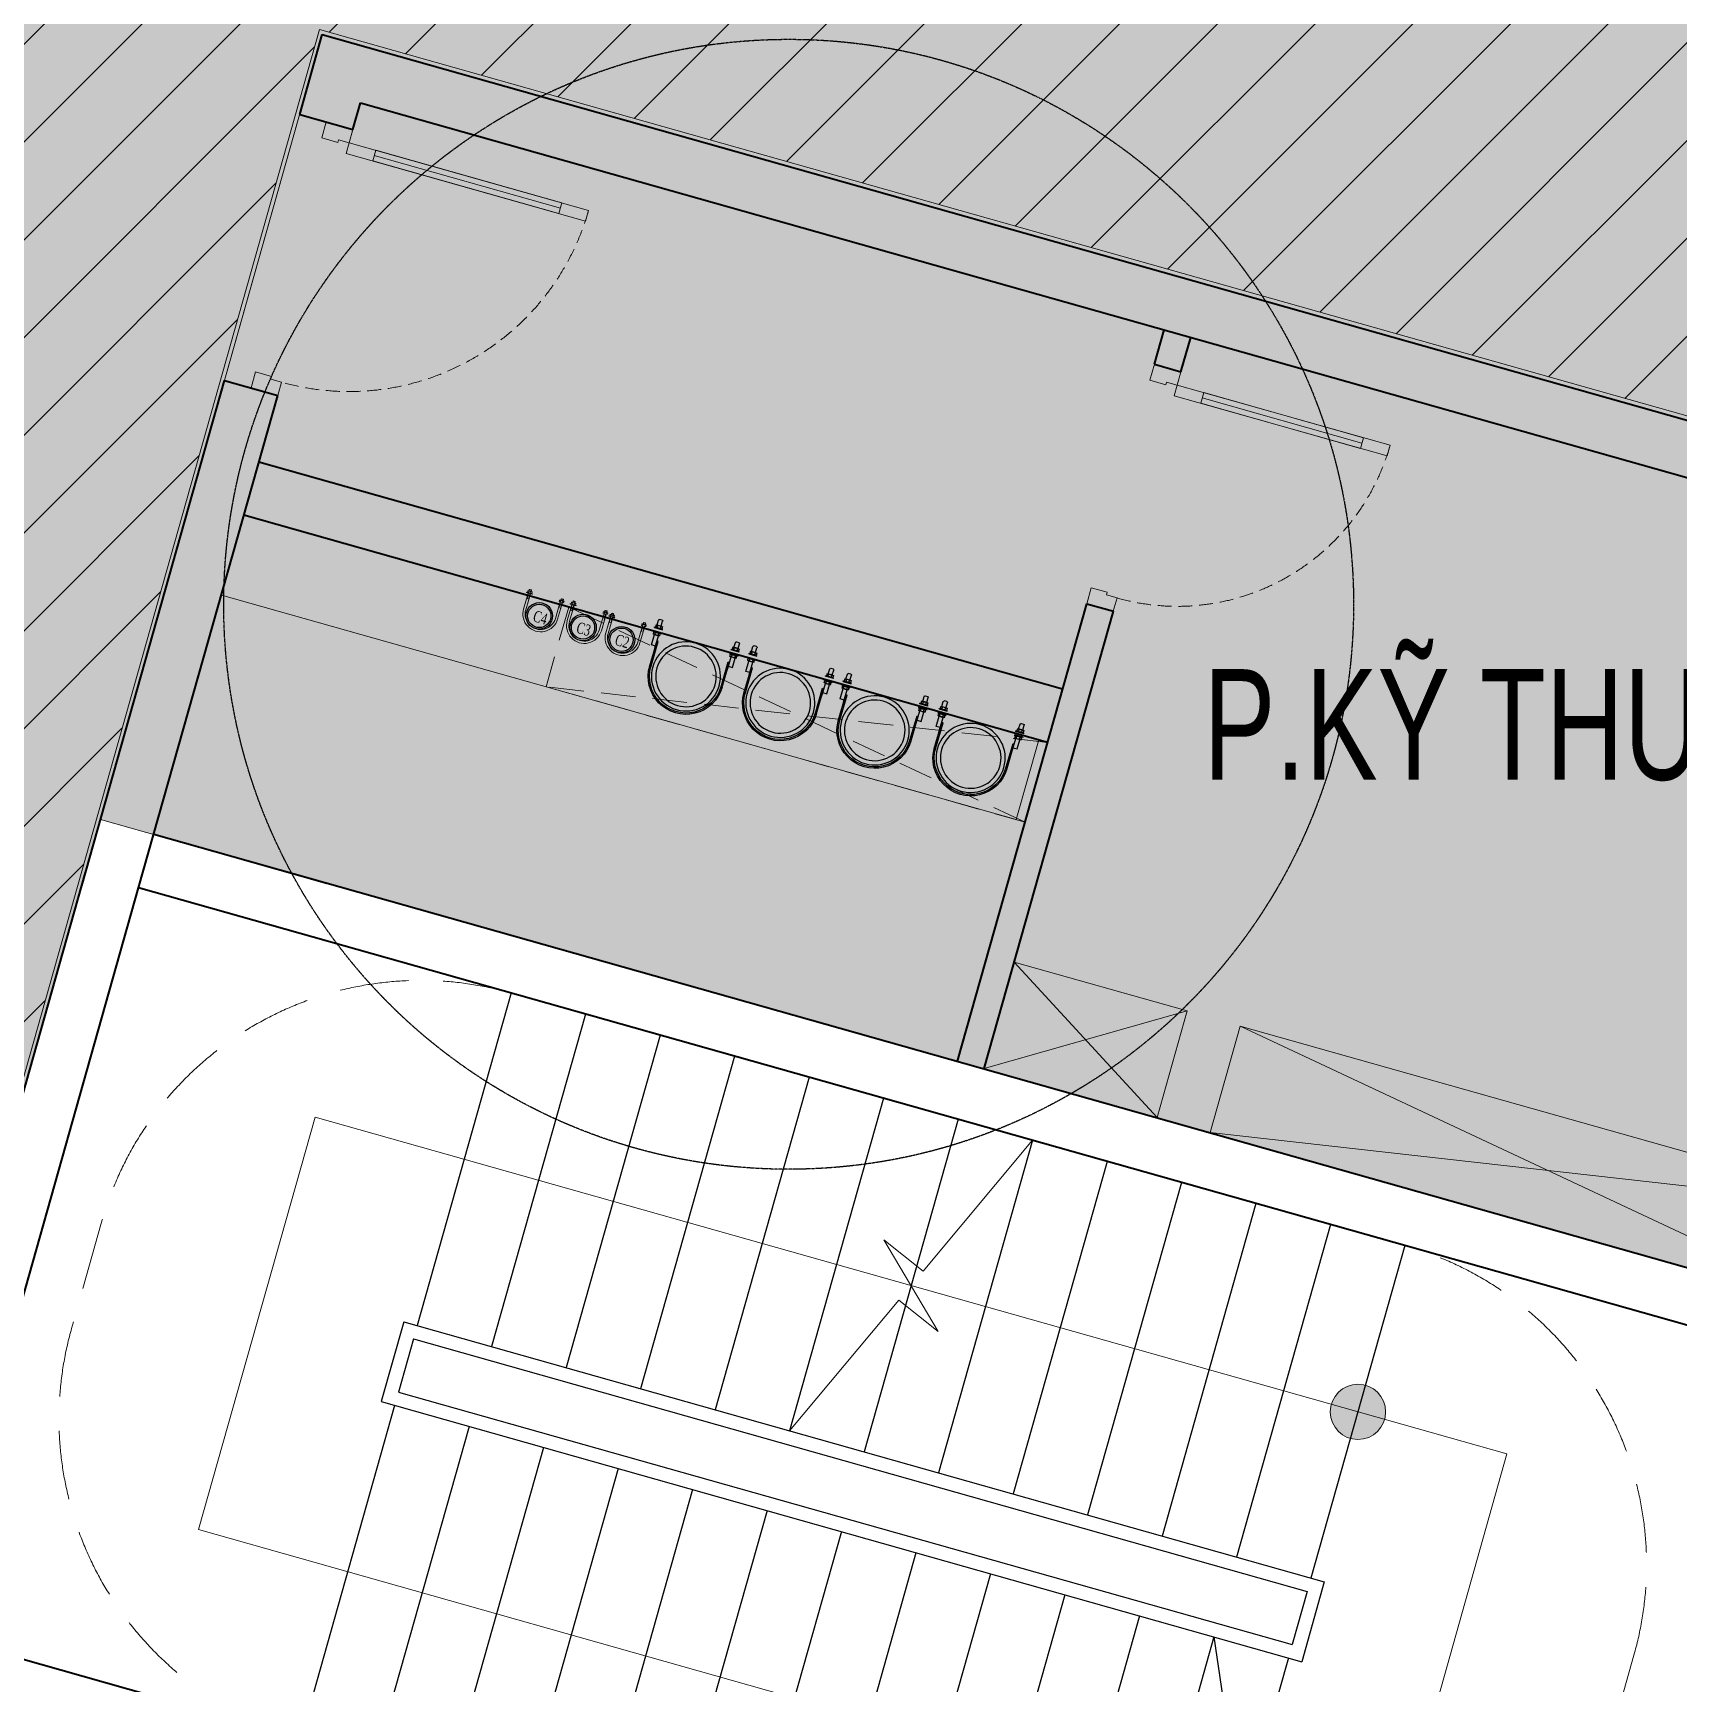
# Model space of a CAD drawing. Header units: millimetres. Extents: x -11451263 to 11578383104, y -507 to 1450429.
# Drawn here: x 12076316 to 12082267, y 1113030 to 1118998 of the extents above; entities that cross this region are included whole.
import ezdxf
from ezdxf.enums import TextEntityAlignment as Align

# ---------------------------------------------------------------- set-up
doc = ezdxf.new("R2010")
doc.units = ezdxf.units.MM
doc.header["$MEASUREMENT"] = 0
for name, pattern in [('CENTER2', [1.125, 0.75, -0.125, 0.125, -0.125]), ('DASHED2', [0.375, 0.25, -0.125]), ('HIDDEN', [0.375, 0.25, -0.125]), ('Xref_ST_MBDV Cot vach 30.7.2022$0$HIDDEN', [0.375, 0.25, -0.125])]:
    doc.linetypes.add(name, pattern=pattern)
doc.layers.get('0').update_dxf_attribs({"linetype": 'CONTINUOUS', "lineweight": 13})
doc.layers.get('Defpoints').update_dxf_attribs({"color": 5, "linetype": 'CONTINUOUS', "lineweight": 13})
for name, color, linetype, lineweight in [('00-N-GHI CHU', 150, 'CONTINUOUS', 9), ('1.Tuong', 251, 'CONTINUOUS', 35), ('CUA', 37, 'CONTINUOUS', 13), ('DO DIEN TICH THONG THUY', 141, 'CONTINUOUS', 13), ('KT-Chu viet', 255, 'CONTINUOUS', 20), ('KT-lomo nuoc', 3, 'HIDDEN', 5), ('KT-Net cat', 1, 'CONTINUOUS', 40), ('KT-Net manh', 251, 'CONTINUOUS', 13), ('KT-Net thay', 7, 'CONTINUOUS', 25), ('KT-Net to mau', 159, 'CONTINUOUS', 18), ('KT-Vat lieu', 250, 'CONTINUOUS', 9), ('SPE-MEP-HVAC', 140, 'CONTINUOUS', 0)]:
    doc.layers.add(name, color=color, linetype=linetype, lineweight=lineweight)
for name, color, linetype in [('1-Chu thich', 8, 'CONTINUOUS'), ('A-DRAIN', 251, 'CONTINUOUS'), ('KT-KT', 1, 'CONTINUOUS'), ('NDT Cap nuoc', 4, 'CONTINUOUS'), ('NDT Thoat nuoc rua', 3, 'CENTER2'), ('Xref_ST_MBDV Cot vach 30.7.2022$0$KT-Text', 7, 'CONTINUOUS')]:
    doc.layers.add(name, color=color, linetype=linetype)
doc.styles.add('AVANT', font='vntimeh.shx')
doc.styles.add('Xref_ST_MBDV Cot vach 30.7.2022$0$Arial', font='arial.ttf', dxfattribs={"width": 0.7})

# ---------------------------------------------------------------- blocks, each defined once
blk = doc.blocks.new('*U361')
blk.add_line((-94.6, 77.2), (-284.9, 750.8))
for points in [[(-48.1, -13.6), (-292.8, 852.5), (-331.3, 841.6), (-86.6, -24.5)], [(-75.3, 82.6), (-113.8, 71.8), (-304.1, 745.4), (-265.7, 756.3)], [(27.2, -96.2), (-30.5, -112.5), (-46.9, -54.8), (-37.2, -52.1), (-48.1, -13.6), (0, 0)], [(-935.1, -368.2), (-877.4, -351.8), (-893.7, -294.1), (-903.3, -296.8), (-914.2, -258.3), (-962.3, -271.9)]]:
    blk.add_lwpolyline(points, close=True)
at = {"linetype": 'Xref_ST_MBDV Cot vach 30.7.2022$0$HIDDEN', "ltscale": 200}
blk.add_arc((-48.1, -13.6), 900, 105.77877, 195.77877, dxfattribs=at)
blk = doc.blocks.new('thang bs 1-Copy002')
at = {"layer": 'KT-Net manh'}
h = blk.add_hatch(color=256, dxfattribs=at)
edge = h.paths.add_edge_path(flags=0)
edge.add_arc((12073301, 1331886.3), 100, -105.82689, 254.17311, ccw=False)
blk.add_hatch(color=256, dxfattribs=at).paths.add_polyline_path([(12073401, 1331890.1), (12073384.1, 1331830.6), (12073335.5, 1331792.4), (12073273.8, 1331790.1), (12073222.4, 1331824.5), (12073201.1, 1331882.5), (12073218, 1331942), (12073266.6, 1331980.2), (12073328.3, 1331982.5), (12073379.7, 1331948.1)], flags=0)
at = {"layer": 'KT-Net cat'}
for p, q in [((12069476.8, 1336582.3), (12069558.6, 1336870.9)), ((12069558.6, 1336870.9), (12076101.5, 1335016.2)), ((12069669.2, 1336527.8), (12069696.5, 1336624)), ((12069696.5, 1336624), (12075854.4, 1334878.3)), ((12069476.8, 1336582.3), (12069669.2, 1336527.8)), ((12068685.9, 1333792.4), (12069204.1, 1335620.2)), ((12069204.1, 1335620.2), (12069396.5, 1335565.7)), ((12068892, 1333785.8), (12069396.5, 1335565.7)), ((12075103.7, 1332232.6), (12068946.5, 1333978.2)), ((12067881.3, 1330954.1), (12068699.5, 1333840.4)), ((12068128.3, 1331092), (12068892, 1333785.8)), ((12075721.1, 1331849.7), (12068892, 1333785.8)), ((12077271.3, 1328499.8), (12068128.3, 1331092))]:
    blk.add_line(p, q, dxfattribs=at)
at = {"layer": 'KT-Net manh'}
for p, q in [((12069529.6, 1332955.4, 0), (12069106.9, 1331464.2, 0)), ((12073839.8, 1331733.6, 0), (12069529.6, 1332955.4, 0)), ((12073839.8, 1331733.6, 0), (12073417.1, 1330242.3, 0)), ((12073417.1, 1330242.3, 0), (12069106.9, 1331464.2, 0))]:
    blk.add_line(p, q, dxfattribs=at)
at = {"layer": 'KT-Net manh', "linetype": 'DASHED2', "ltscale": 1000}
for p, q in [((12068757.1, 1332576.8, 0), (12068648, 1332191.9, 0)), ((12074298.7, 1331005.8, 0), (12074189.6, 1330621, 0))]:
    blk.add_line(p, q, dxfattribs=at)
at = {"layer": 'KT-Net manh', "elevation": 0}
blk.add_lwpolyline([(12072124.6, 1332869.4), (12071728.7, 1332397), (12071586.2, 1332510.2), (12071783.3, 1332178.8), (12071640.7, 1332292), (12071244.9, 1331819.6)], dxfattribs=at)
at = {"layer": 'KT-Net manh'}
blk.add_circle((12073301, 1331886.3, 0), 100, dxfattribs=at)
at = {"layer": 'KT-Net manh', "linetype": 'DASHED2', "ltscale": 1000}
for centre, start, end in [((12069911.6, 1332249.5, 0), 74.17316, 164.17316), ((12073144.2, 1331333.1, 0), 344.17316, 74.17316), ((12069802.5, 1331864.6, 0), 164.17316, 254.17316)]:
    blk.add_arc(centre, 1200, start, end, dxfattribs=at)
at = {"layer": 'KT-Net thay'}
for p, q in [((12070238.9, 1333404, 0), (12069898, 1332201.4, 0)), ((12070508.3, 1333327.6, 0), (12070167.3, 1332125, 0)), ((12070777.6, 1333251.3, 0), (12070436.7, 1332048.7, 0)), ((12071047, 1333174.9, 0), (12070706.1, 1331972.3, 0)), ((12071316.4, 1333098.5, 0), (12070975.5, 1331895.9, 0)), ((12071585.8, 1333022.2, 0), (12071244.9, 1331819.6, 0)), ((12071855.2, 1332945.8, 0), (12071514.3, 1331743.2, 0)), ((12072124.6, 1332869.4, 0), (12071783.7, 1331666.8, 0)), ((12072394, 1332793.1, 0), (12072053, 1331590.5, 0)), ((12072663.3, 1332716.7, 0), (12072322.4, 1331514.1, 0)), ((12072932.7, 1332640.3, 0), (12072591.8, 1331437.7, 0)), ((12073202.1, 1332564, 0), (12072861.2, 1331361.4, 0)), ((12073471.5, 1332487.6, 0), (12073130.6, 1331285, 0)), ((12069849.9, 1332215, 0), (12069768, 1331926.4, 0)), ((12069849.9, 1332215, 0), (12073178.7, 1331271.4, 0)), ((12069884.3, 1332153.3, 0), (12069829.8, 1331960.9, 0)), ((12069884.3, 1332153.3, 0), (12073117, 1331236.9, 0)), ((12069816.1, 1331912.8, 0), (12069475.2, 1330710.1, 0)), ((12069768, 1331926.4, 0), (12073096.9, 1330982.7, 0)), ((12069829.8, 1331960.9, 0), (12073062.4, 1331044.5, 0)), ((12070085.5, 1331836.4, 0), (12069744.6, 1330633.8, 0)), ((12070354.9, 1331760, 0), (12070014, 1330557.4, 0)), ((12070624.3, 1331683.7, 0), (12070283.4, 1330481, 0)), ((12070893.7, 1331607.3, 0), (12070552.8, 1330404.7, 0)), ((12071163.1, 1331530.9, 0), (12070822.2, 1330328.3, 0)), ((12071432.5, 1331454.6, 0), (12071091.5, 1330252, 0)), ((12071701.8, 1331378.2, 0), (12071360.9, 1330175.6, 0)), ((12071971.2, 1331301.8, 0), (12071630.3, 1330099.2, 0)), ((12073178.7, 1331271.4, 0), (12073096.9, 1330982.7, 0)), ((12072240.6, 1331225.5, 0), (12071899.7, 1330022.9, 0)), ((12073117, 1331236.9, 0), (12073062.4, 1331044.5, 0)), ((12072510, 1331149.1, 0), (12072169.1, 1329946.5, 0)), ((12072779.4, 1331072.7, 0), (12072438.5, 1329870.1, 0)), ((12073048.8, 1330996.4, 0), (12072707.9, 1329793.8, 0))]:
    blk.add_line(p, q, dxfattribs=at)
at = {"layer": 'KT-Net thay', "elevation": 0}
blk.add_lwpolyline([(12072779.4, 1331072.7), (12072878.3, 1330395.1), (12072438.5, 1329870.1)], dxfattribs=at)
at = {"layer": 'CUA', "xscale": -1.000000000000001, "rotation": 269.9519409563266}
blk.add_blockref('*U361', (12069669.2, 1336527.8), dxfattribs=at)
blk = doc.blocks.new('U')
at = {"layer": '00-N-GHI CHU'}
for p, q in [((-166, 78.8), (-164.4, 80.4)), ((-166, 71.6), (-166, 78.8)), ((-166, 78.8), (-158.2, 78.8)), ((-164.4, 70), (-164.4, 80.4)), ((-158.2, 80.4), (-164.4, 80.4)), ((-156.1, 80.4), (-150.4, 80.4)), ((-72.7, 80.4), (-150.4, 80.4)), ((-150.4, 78.8), (-122.3, 78.8)), ((-166, 71.6), (-164.4, 70)), ((-166, 71.6), (-158.2, 71.6)), ((-158.2, 70), (-164.4, 70)), ((-156.1, 70), (-150.4, 70)), ((-150.4, 71.6), (-122.3, 71.6)), ((-72.7, 70), (-150.4, 70)), ((-166, -71.6), (-164.4, -70)), ((-166, -71.6), (-158.2, -71.6)), ((-166, -71.6), (-166, -78.8)), ((-158.2, -70), (-164.4, -70)), ((-164.4, -70), (-164.4, -80.4)), ((-156.1, -70), (-150.4, -70)), ((-72.7, -70), (-147.9, -70)), ((-147.9, -71.6), (-122.3, -71.6)), ((-122.3, -70), (-122.3, -80.4)), ((-166, -78.8), (-158.2, -78.8)), ((-166, -78.8), (-164.4, -80.4)), ((-158.2, -80.4), (-164.4, -80.4)), ((-156.1, -80.4), (-150.4, -80.4)), ((-147.9, -78.8), (-122.3, -78.8)), ((-72.7, -80.4), (-147.9, -80.4))]:
    blk.add_line(p, q, dxfattribs=at)
for points in [[(-150.4, 64.8), (-157.1, 64.8), (-158.2, 66.7), (-158.2, 83.7), (-157.1, 85.6), (-150.4, 85.6)], [(-150.4, -64.8), (-157.1, -64.8), (-158.2, -66.7), (-158.2, -83.7), (-157.1, -85.6), (-150.4, -85.6)], [(-150.4, -89), (-150.4, -61.3), (-147.9, -61.3), (-147.9, -89)]]:
    blk.add_lwpolyline(points, close=True, dxfattribs=at)
for points in [[(-156.1, 64.8, -0.8), (-156.1, 70, -0.4), (-156.1, 80.4, -0.8), (-156.1, 85.6)], [(-156.1, -64.8, 0.8), (-156.1, -70, 0.4), (-156.1, -80.4, 0.8), (-156.1, -85.6)]]:
    blk.add_lwpolyline(points, format="xyb", dxfattribs=at)
for radius in [80.4, 70]:
    blk.add_arc((-72.7, 0), radius, 270, 90, dxfattribs=at)
blk = doc.blocks.new('ong thoat xi')
at = {"layer": '1-Chu thich', "color": 30}
for p, q in [((-75.4, 61.7), (-75.4, 65.3)), ((-65.8, 66.9), (-73.8, 66.9)), ((-65.7, 60.2), (-73.8, 60.2)), ((-65.8, 67.4), (-65.8, 59.5)), ((-65.5, 68.7), (-61.8, 68.7)), ((-65.5, 66.1), (-61.9, 66.1)), ((-65.5, 60.8), (-61.9, 60.8)), ((-65.5, 58.2), (-61.8, 58.2)), ((-60.7, 70.1), (-61.5, 70.1)), ((-60.7, 70.1), (-61.5, 70.1)), ((-61.5, 70.1), (-61.5, 56.8)), ((-60.7, 56.8), (-61.5, 56.8)), ((-60.7, 70.1), (-60.7, 56.8)), ((-54.9, 70.1), (-54.1, 70.1)), ((-54.9, 70.1), (-54.9, 56.8)), ((-54.9, 70.1), (-54.1, 70.1)), ((-54.9, 56.8), (-54.1, 56.8)), ((-54.1, 70.1), (-54.1, 56.8)), ((-50.1, 68.7), (-53.8, 68.7)), ((-50.1, 58.2), (-53.8, 58.2)), ((-50.1, 66.1), (-53.7, 66.1)), ((-50.1, 60.8), (-53.7, 60.8)), ((-49.8, 67.4), (-49.8, 59.5)), ((-32.7, 66.9), (-49.8, 66.9)), ((-29.1, 60), (-49.8, 60)), ((1.7, 60), (-41.2, 60)), ((-41.2, 57.9), (-41.2, 60)), ((-41.2, 57.9), (-41.2, 60)), ((-41.2, 57.9), (-41.2, 60)), ((1.7, 57.9), (-41.2, 57.9)), ((-32.7, 60), (-32.7, 66.9)), ((-75.4, -61.9), (-75.4, -65.5)), ((-65.7, -60.4), (-73.8, -60.4)), ((-65.8, -67.1), (-73.8, -67.1)), ((-65.8, -67.6), (-65.8, -59.7)), ((-65.5, -58.4), (-61.8, -58.4)), ((-65.5, -61), (-61.9, -61)), ((-65.5, -66.3), (-61.9, -66.3)), ((-65.5, -68.9), (-61.8, -68.9)), ((-60.7, -57), (-61.5, -57)), ((-61.5, -70.3), (-61.5, -57)), ((-60.7, -70.3), (-61.5, -70.3)), ((-60.7, -70.3), (-61.5, -70.3)), ((-60.7, -70.3), (-60.7, -57)), ((-54.9, -70.3), (-54.9, -57)), ((-54.9, -57), (-54.1, -57)), ((-54.9, -70.3), (-54.1, -70.3)), ((-54.9, -70.3), (-54.1, -70.3)), ((-54.1, -70.3), (-54.1, -57)), ((-50.1, -58.4), (-53.8, -58.4)), ((-50.1, -68.9), (-53.8, -68.9)), ((-50.1, -61), (-53.7, -61)), ((-50.1, -66.3), (-53.7, -66.3)), ((-49.8, -67.6), (-49.8, -59.7)), ((-30.9, -60.2), (-49.8, -60.2)), ((-34.5, -67.1), (-49.8, -67.1)), ((1.7, -58.2), (-41.2, -58.2)), ((-41.2, -58.2), (-41.2, -60.2)), ((-41.2, -58.2), (-41.2, -60.2)), ((1.7, -60.2), (-41.2, -60.2)), ((-34.5, -60.2), (-34.5, -67.1))]:
    blk.add_line(p, q, dxfattribs=at)
for centre, major_axis, start_param, end_param in [((-73.8, 65.3), (1.13, 1.13), 0.811456, 2.360542), ((-73.8, 61.7), (1.1, 1.1), 2.356194, 3.926991), ((-63.4, 67.4), (1.7, -1.7), 3.370391, 4.48359), ((-55.8, 63.4), (7.09, -7.09), 3.657341, 4.196641), ((-63.4, 59.5), (1.7, -1.7), 3.370391, 4.48359), ((-63.9, 67.4), (1.7, -1.7), 0.228799, 1.341997), ((-63.9, 67.4), (1.7, -1.7), 0.228799, 1.341997), ((-71.5, 63.4), (7.09, -7.09), 0.515748, 1.055048), ((-71.5, 63.4), (7.09, -7.09), 0.515748, 1.055048), ((-63.9, 59.5), (1.7, -1.7), 0.228799, 1.341997), ((-63.9, 59.5), (1.7, -1.7), 0.228799, 1.341997), ((0, 0), (38.9, -38.9), 0.785398, 7.068583), ((-51.7, 67.4), (1.7, 1.7), 1.799595, 2.912794), ((-51.7, 67.4), (1.7, -1.7), 3.370391, 4.48359), ((-44.1, 63.4), (7.09, 7.09), 2.086544, 2.625845), ((-44.1, 63.4), (7.09, 7.09), 2.086544, 2.625845), ((-51.7, 59.5), (1.7, 1.7), 1.799595, 2.912794), ((-51.7, 59.5), (1.7, 1.7), 1.799595, 2.912794), ((-52.2, 67.4), (1.7, -1.7), 0.228799, 1.341997), ((-59.8, 63.4), (7.09, 7.09), -1.055048, -0.515748), ((-52.2, 59.5), (1.7, 1.7), -1.341997, -0.228799), ((0.3, -0.1), (42.5, -42.5), 5.497787, 8.63938), ((0.3, -0.1), (41, -41), 5.497787, 8.63938), ((0, -0.1), (34.1, -34.1), 0.785398, 7.068583), ((-73.8, -61.9), (1.1, 1.1), 0.785398, 2.356194), ((-73.8, -65.5), (1.13, 1.13), 2.351847, 3.900932), ((-63.4, -59.7), (1.7, -1.7), 3.370391, 4.48359), ((-55.8, -63.6), (7.09, 7.09), 2.086544, 2.625845), ((-63.4, -67.6), (1.7, 1.7), 1.799595, 2.912794), ((-63.9, -59.7), (1.7, -1.7), 0.228799, 1.341997), ((-63.9, -59.7), (1.7, -1.7), 0.228799, 1.341997), ((-71.5, -63.6), (7.09, -7.09), 0.515748, 1.055048), ((-71.5, -63.6), (7.09, -7.09), 0.515748, 1.055048), ((-63.9, -67.6), (1.7, -1.7), 0.228799, 1.341997), ((-63.9, -67.6), (1.7, -1.7), 0.228799, 1.341997), ((-51.7, -59.7), (1.7, -1.7), 3.370391, 4.48359), ((-51.7, -59.7), (1.7, -1.7), 3.370391, 4.48359), ((-44.1, -63.6), (7.09, 7.09), 2.086544, 2.625845), ((-44.1, -63.6), (7.09, 7.09), 2.086544, 2.625845), ((-51.7, -67.6), (1.7, 1.7), 1.799595, 2.912794), ((-51.7, -67.6), (1.7, 1.7), 1.799595, 2.912794), ((-52.2, -59.7), (1.7, -1.7), 0.228799, 1.341997), ((-59.8, -63.6), (7.09, -7.09), 0.515748, 1.055048), ((-52.2, -67.6), (1.7, -1.7), 0.228799, 1.341997)]:
    blk.add_ellipse(centre, major_axis=major_axis, ratio=1, start_param=start_param, end_param=end_param, dxfattribs=at)
blk = doc.blocks.new('CNTPO')
at = {"layer": 'SPE-MEP-HVAC'}
for p in [(11446997.8, 1116964.9), (11449954.6, 1116441.2)]:
    blk.add_line(p, (11449873, 1116152.5), dxfattribs=at)
at = {"layer": 'Xref_ST_MBDV Cot vach 30.7.2022$0$KT-Text'}
for centre, radius in [((11448147.9, 1116889.3, 0), 48.1), ((11448147.9, 1116889.3, 0), 42.1), ((11448306.1, 1116847.3, 0), 48.1), ((11448306.1, 1116847.3, 0), 42.1), ((11448445.6, 1116803.4, 0), 48.1), ((11448445.6, 1116803.4, 0), 42.1)]:
    blk.add_circle(centre, radius, dxfattribs=at)
at = {"layer": '1.Tuong', "xscale": 0.7994593806497657, "yscale": 0.7994593806497657, "zscale": 0.7994593806497657, "rotation": 253.5359467557278}
for p in [(11448136.2, 1116840.4, 0), (11448294.3, 1116798.4, 0), (11448433.8, 1116754.4, 0)]:
    blk.add_blockref('U', p, dxfattribs=at)
at = {"layer": 'NDT Cap nuoc', "xscale": -2.272727272727274, "yscale": 2.272727272727274, "zscale": 2.272727272727274, "rotation": 73.71453603611039}
for p in [(11448678.4, 1116670.6), (11449019.6, 1116575), (11449361.1, 1116475.5), (11449708.3, 1116375.7)]:
    blk.add_blockref('ong thoat xi', p, dxfattribs=at)
at = {"layer": 'Defpoints', "style": 'AVANT', "width": 0.7}
for s, p in [('c4', (11448170, 1116857.2, 0)), ('c3', (11448326.8, 1116815.6, 0)), ('c2', (11448466.3, 1116771.6, 0))]:
    blk.add_text(s, height=40.5, rotation=343.53595, dxfattribs=at).set_placement(p, align=Align.RIGHT)
blk = doc.blocks.new('AAAAW')
at = {"layer": 'KT-Net manh'}
blk.add_line((12080382.5, 1115075.5), (12079757, 1115252.3), dxfattribs=at)
for points in [[(12080491.3, 1115460.5), (12079757, 1115252.3), (12079865.8, 1115637.2), (12080382.5, 1115075.5)], [(12079865.8, 1115637.2), (12080491.3, 1115460.5), (12080382.5, 1115075.5)]]:
    blk.add_lwpolyline(points, dxfattribs=at)
blk.add_lwpolyline([(12080575, 1115021.2), (12080683.7, 1115406.1), (12083021.1, 1114745.6), (12082912.3, 1114360.7), (12080683.7, 1115406.1), (12080575, 1115021.2), (12083021.1, 1114745.6), (12082912.3, 1114360.7)], close=True, dxfattribs=at)
blk = doc.blocks.new('l3 hatch north')
at = {"true_color": 0xdd655f}
h = blk.add_hatch(color=13, dxfattribs=at)
h.dxf.hatch_style = 1
edge = h.paths.add_edge_path()
edge.add_line((12086813.7, 1611710.4), (12089717, 1610900))
edge.add_line((12089717, 1610900), (12091736.1, 1618076.4))
edge.add_line((12091736.1, 1618076.4), (12100568.8, 1615591.4))
edge.add_line((12100568.8, 1615591.4), (12108073.1, 1613456.9))
edge.add_line((12108073.1, 1613456.9), (12107445.6, 1611243.9))
edge.add_line((12107445.6, 1611243.9), (12113107.8, 1609643.9))
edge.add_line((12113107.8, 1609643.9), (12114494.3, 1614550.5))
edge.add_line((12114494.3, 1614550.5), (12116353.5, 1614023.4))
edge.add_line((12116353.5, 1614023.4), (12117679.2, 1608536.7))
edge.add_line((12117679.2, 1608536.7), (12114978.9, 1598980.4))
edge.add_line((12114978.9, 1598980.4), (12113727.9, 1599333.9))
edge.add_line((12113727.9, 1599333.9), (12107265.6, 1576464.4))
edge.add_line((12107265.6, 1576464.4), (12100914.3, 1578259))
edge.add_line((12100914.3, 1578259), (12099242.1, 1572341.2))
edge.add_line((12099242.1, 1572341.2), (12097509.9, 1572827.8))
edge.add_line((12097509.9, 1572827.8), (12099182.1, 1578748.5))
edge.add_line((12099182.1, 1578748.5), (12085192.1, 1582701.7))
edge.add_line((12085192.1, 1582701.7), (12083459.9, 1576800.3))
edge.add_line((12083459.9, 1576800.3), (12081960.6, 1577224))
edge.add_arc((12082399.9, 1578757.9), 1595.5, 162.02882, 254.017, ccw=False)
edge.add_line((12080882.3, 1579250.1), (12082364.4, 1584559.9))
edge.add_arc((12078635, 1585303.7), 3802.9, 348.72001, 415.73076)
edge.add_line((12080776.3, 1588446.4), (12074099.5, 1593924.4))
edge.add_line((12074099.5, 1593924.4), (12075362.8, 1595455.3))
edge.add_arc((12078139, 1599771), 5131.6, 237.24787, 342.06308)
edge.add_arc((12078139, 1599771), 5131.6, 342.06308, 344.90524)
edge.add_line((12083093.5, 1598434.7), (12086813.7, 1611710.4))
at = {"true_color": 0x6e6e6e}
h = blk.add_hatch(color=8, dxfattribs=at)
h.dxf.hatch_style = 1
edge = h.paths.add_edge_path()
edge.add_line((12117679.2, 1608536.7), (12114978.9, 1598980.4))
edge.add_line((12114978.9, 1598980.4), (12113727.9, 1599333.9))
edge.add_line((12113727.9, 1599333.9), (12107265.6, 1576464.4))
edge.add_line((12107265.6, 1576464.4), (12100914.3, 1578259))
edge.add_line((12100914.3, 1578259), (12100112.1, 1575420.2))
edge.add_line((12100112.1, 1575420.2), (12107910.1, 1573216.7))
edge.add_line((12107910.1, 1573216.7), (12107093.8, 1570327.9))
edge.add_line((12107093.8, 1570327.9), (12107039.4, 1570135.5))
edge.add_line((12107039.4, 1570135.5), (12111654, 1568830.2))
edge.add_line((12111654, 1568830.2), (12119741.9, 1597332.3))
edge.add_arc((12115855.9, 1598463.3), 4047.2, 343.77284, 371.46682)
edge.add_arc((11359560.6, 1428361.4), 779234.9, 12.6694456, 13.3689534)
blk.add_lwpolyline([(12088827.1, 1618893.1), (12091721.3, 1618080.5), (12101146.4, 1615428.8), (12101960.1, 1618308.5), (12114548.4, 1614741.3), (12114494.3, 1614550.5), (12116353.5, 1614023.4), (12117226.4, 1610418.6), (12117679.2, 1608536.7), (12114978.9, 1598980.4), (12113727.9, 1599333.9), (12107265.6, 1576464.4), (12100914.3, 1578259), (12100112.1, 1575420.2), (12107910.1, 1573216.7), (12107093.8, 1570327.9), (12107039.4, 1570135.5), (12111654, 1568830.2), (12119741.9, 1597332.3, 0.121429)], format="xyb")
at = {"elevation": 0}
blk.add_lwpolyline([(12117679.2, 1608536.7), (12114978.9, 1598980.4), (12113727.9, 1599333.9), (12107265.6, 1576464.4), (12100914.3, 1578259), (12099242.1, 1572341.2), (12097509.9, 1572827.8), (12099182.1, 1578748.5), (12085192.1, 1582701.7), (12083459.9, 1576800.3), (12081960.6, 1577224, -0.424414), (12080882.3, 1579250.1), (12082364.4, 1584559.9, 0.301017), (12080776.3, 1588446.4), (12074099.5, 1593924.4), (12075362.8, 1595455.3, 0.492143), (12083021.2, 1598190.7, 0.012402), (12083093.5, 1598434.7), (12086813.7, 1611710.4)], format="xyb", dxfattribs=at)
blk = doc.blocks.new('A$C59794006')
at = {"layer": 'NDT Thoat nuoc rua'}
blk.add_circle((-37783.2, 91622.2, 0), 2043.5, dxfattribs=at)
blk = doc.blocks.new('*U494')
at = {"layer": 'KT-lomo nuoc', "ltscale": 500}
for p, q in [((-1608.4, -808.1), (-134.7, 268.1)), ((-1743.1, -540.1), (0, 0))]:
    blk.add_line(p, q, dxfattribs=at)
blk.add_lwpolyline([(-1608.4, -808.1), (-1743.1, -540.1), (-134.7, 268.1), (0, 0)], close=True, dxfattribs=at)
blk = doc.blocks.new('*U489')
blk.add_line((70, 100), (70, 700))
for points in [[(50, 0), (50, 800), (90, 800), (90, 0)], [(50, 100), (90, 100), (90, 700), (50, 700)], [(0, -100), (60, -100), (60, -40), (50, -40), (50, 0), (0, 0)], [(900, -100), (840, -100), (840, -40), (850, -40), (850, 0), (900, 0)]]:
    blk.add_lwpolyline(points, close=True)
at = {"linetype": 'Xref_ST_MBDV Cot vach 30.7.2022$0$HIDDEN', "ltscale": 200}
blk.add_arc((50, 0), 800, 0, 90, dxfattribs=at)

msp = doc.modelspace()

# ---------------------------------------------------------------- hatches: boundary and pattern name
at = {"layer": 'DO DIEN TICH THONG THUY'}
h = msp.add_hatch(dxfattribs=at)
h.set_pattern_fill('ANSI31', color=256, scale=2000)
h.paths.add_polyline_path([(12057236.4, 1119460.1), (12058210.7, 1120639.9), (12059390.4, 1119665.6), (12058416.1, 1118485.9)])
edge = h.paths.add_edge_path(flags=16)
edge.add_arc((12061270.1, 1124383.6), 765, 0, 360)
edge = h.paths.add_edge_path(flags=17)
edge.add_arc((12063858.2, 1128642.9), 765, 0, 360)
edge = h.paths.add_edge_path(flags=17)
edge.add_arc((12066223.9, 1137015.1), 765, 0, 360)
edge = h.paths.add_edge_path(flags=16)
edge.add_arc((12062661.8, 1147062.3), 515, 0, 360)
edge = h.paths.add_edge_path(flags=17)
edge.add_arc((12068589.7, 1145387.3), 765, 0, 360)
edge = h.paths.add_edge_path(flags=16)
edge.add_arc((12067551.4, 1154721.3), 515, 0, 360)
edge = h.paths.add_edge_path(flags=17)
edge.add_arc((12070955.4, 1153759.4), 765, 0, 360)
edge = h.paths.add_edge_path()
edge.add_line((12074031.2, 1113766.1), (12075734.5, 1113284.8))
edge.add_line((12075734.5, 1113284.8), (12077352.4, 1119010.6))
edge.add_line((12077352.4, 1119010.6), (12083703.7, 1117215.9))
edge.add_line((12083703.7, 1117215.9), (12090166, 1140085.4))
edge.add_line((12090166, 1140085.4), (12091417, 1139731.9))
edge.add_line((12091417, 1139731.9), (12094113.7, 1149275.4))
edge.add_line((12094113.7, 1149275.4), (12092789.5, 1154744.4))
edge.add_line((12092789.5, 1154744.4), (12090952.9, 1155263.3))
edge.add_line((12090952.9, 1155263.3), (12090200.2, 1152600.3))
edge.add_line((12090200.2, 1152600.3), (12091737.8, 1152165.8))
edge.add_line((12091737.8, 1152165.8), (12090827.7, 1148939))
edge.add_line((12090827.7, 1148939), (12092079.4, 1148585.3))
edge.add_line((12092079.4, 1148585.3), (12091663.4, 1147113))
edge.add_line((12091663.4, 1147113), (12090413.3, 1147464.3))
edge.add_line((12090413.3, 1147464.3), (12082415.7, 1119003.4))
edge.add_line((12082415.7, 1119003.4), (12063259.3, 1124434.4))
edge.add_line((12063259.3, 1124434.4), (12067042.6, 1137779.1))
edge.add_line((12067042.6, 1137779.1), (12068582.2, 1137344.1))
edge.add_line((12068582.2, 1137344.1), (12068915.7, 1138520.3))
edge.add_line((12068915.7, 1138520.3), (12076822.3, 1136278.9))
edge.add_line((12076822.3, 1136278.9), (12077521.2, 1138752))
edge.add_line((12077521.2, 1138752), (12069613.3, 1140993.8))
edge.add_line((12069613.3, 1140993.8), (12069945.8, 1142170.4))
edge.add_line((12069945.8, 1142170.4), (12068411, 1142605.5))
edge.add_line((12068411, 1142605.5), (12072049.7, 1155440.2))
edge.add_line((12072049.7, 1155440.2), (12083943, 1152079.5))
edge.add_line((12083943, 1152079.5), (12084478.7, 1153975.3))
edge.add_line((12084478.7, 1153975.3), (12076940.6, 1156112.6))
edge.add_line((12076940.6, 1156112.6), (12077765, 1158999.9))
edge.add_line((12077765, 1158999.9), (12066943, 1162057.9))
edge.add_arc((12071099.1, 1157459.1), 6198.6, 132.1054, 159.43873)
edge.add_line((12065295.4, 1159636.1), (12068203.9, 1158814.3))
edge.add_line((12068203.9, 1158814.3), (12066166.9, 1151605.4))
edge.add_line((12066166.9, 1151605.4), (12063280, 1152421.1))
edge.add_line((12063280, 1152421.1), (12059633, 1139410.8))
edge.add_line((12059633, 1139410.8), (12060315.2, 1139219.6))
edge.add_arc((12060215.4, 1138445.8), 780.3, -15.30018, 82.65006, ccw=False)
edge.add_line((12060968, 1138239.9), (12058487.4, 1129490.1))
edge.add_arc((12057751.4, 1129698.8), 765, 267.67809, 344.17166, ccw=False)
edge.add_arc((12055083.5, 1126036.7), 3917.9, -11.28826, 47.69745, ccw=False)
edge.add_line((12058925.6, 1125269.8), (12057419.8, 1119874.6))
edge.add_arc((12058856.3, 1119494.2), 1486, 165.16841, 253.77617)
edge.add_arc((12020938.6, 982485.3), 140673.2, 73.910196, 74.538347, ccw=False)
edge.add_line((12059925.3, 1117648.2), (12061570.4, 1123470.1))
edge.add_line((12061570.4, 1123470.1), (12075649.1, 1119491.9))
edge.add_line((12075649.1, 1119491.9), (12074031.2, 1113766.1))
h = msp.add_hatch(dxfattribs=at)
h.set_pattern_fill('ANSI31', color=256, scale=2000)
edge = h.paths.add_edge_path(flags=16)
edge.add_arc((12046298.3, 1104856.8), 765, 0, 360)
edge = h.paths.add_edge_path(flags=16)
edge.add_line((12053072.7, 1119286.7), (12047077.6, 1112027.2))
edge.add_line((12047077.6, 1112027.2), (12048247.1, 1111061.4))
edge.add_line((12048247.1, 1111061.4), (12057114, 1106798.1))
edge.add_arc((12058428.3, 1109531.6), 3033, 244.32116, 324.72506)
edge.add_line((12060904.4, 1107780), (12071494, 1104787.7))
edge.add_line((12071494, 1104787.7), (12073160.9, 1110686.7))
edge.add_line((12073160.9, 1110686.7), (12059094.9, 1114661.3))
edge.add_arc((12059906.6, 1117533.9), 2985, 230.44883, 254.22122, ccw=False)
edge.add_line((12058005.8, 1115232.3), (12053082.3, 1119298.3))
edge.add_line((12053082.3, 1119298.3), (12053072.7, 1119286.7))
edge = h.paths.add_edge_path()
edge.add_line((12050542.7, 1134649.8), (12057104.8, 1129240.3))
edge.add_arc((12054124.9, 1125625.5), 4684.8, -4.03959, 50.49931, ccw=False)
edge.add_line((12058798.1, 1125295.4), (12057294.3, 1119908.2))
edge.add_arc((12058830.1, 1119479.5), 1594.6, 164.4034, 254.54118)
edge.add_arc((11615597.4, -483238.9), 1661282.9, 73.8809628, 74.5411849, ccw=False)
edge.add_line((12076825.8, 1112733.9), (12074356.2, 1103994))
edge.add_arc((12071483.6, 1104805.7), 2985, 254.21964, 344.22123, ccw=False)
edge.add_line((12070671.9, 1101933.2), (12064668.2, 1103629.8))
edge.add_arc((12063032.4, 1097841.5), 6015, 74.21964, 138.64314)
edge.add_line((12058517.5, 1101815.9), (12056458.1, 1099476.5))
edge.add_arc((12044377.5, 1082961.6), 20461.7, 53.8145, 128.65698)
edge.add_line((12031595.9, 1098940.2), (12031375.3, 1099122.4))
edge.add_line((12031375.3, 1099122.4), (12032508.1, 1100494.2))
edge.add_line((12032508.1, 1100494.2), (12029709.2, 1102805.6))
edge.add_line((12029709.2, 1102805.6), (12031855.1, 1105404.1))
edge.add_line((12031855.1, 1105404.1), (12032857.4, 1104576.3))
edge.add_line((12032857.4, 1104576.3), (12034417.5, 1106465.4))
edge.add_line((12034417.5, 1106465.4), (12035882.5, 1105255.5))
edge.add_line((12035882.5, 1105255.5), (12038334.1, 1108224.1))
edge.add_line((12038334.1, 1108224.1), (12040030.6, 1106823))
edge.add_line((12040030.6, 1106823), (12041832.7, 1109005.1))
edge.add_line((12041832.7, 1109005.1), (12040136.1, 1110406.2))
edge.add_line((12040136.1, 1110406.2), (12044412, 1115583.8))
edge.add_line((12044412, 1115583.8), (12045337.3, 1114819.7))
edge.add_line((12045337.3, 1114819.7), (12052736.4, 1123779.2))
edge.add_arc((12051182.7, 1125062.3), 2015, 320.44883, 410.44883)
edge.add_line((12052465.8, 1126616), (12046834.9, 1131266.3))
edge.add_arc((12045551.8, 1129712.6), 2015, 50.44883, 137.15988)
edge.add_line((12044074.3, 1131082.7), (12012044.2, 1092298.3))
edge.add_line((12012044.2, 1092298.3), (12009831.3, 1094125.9))
edge.add_line((12009831.3, 1094125.9), (12047475.5, 1139709))
edge.add_line((12047475.5, 1139709), (12051778.5, 1136173.6))
edge.add_line((12051778.5, 1136173.6), (12051504.1, 1135840))
edge.add_arc((12051028.8, 1135240.6), 765, 51.58066, 230.44246)
edge.add_arc((12051028.8, 1135240.6), 765, 230.44246, 230.55561)
at = {"layer": 'KT-Vat lieu'}
h = msp.add_hatch(dxfattribs=at)
h.set_pattern_fill('ANSI31', color=256)
h.set_pattern_definition([(45, (0, 0), (-0.0883883476483, 0.0883883476483), [])])
edge = h.paths.add_edge_path(flags=0)
edge.add_arc((12046298.3, 1104856.8), 765, 0, 360)
edge = h.paths.add_edge_path(flags=17)
edge.add_line((12050552.3, 1134661.4), (12057114.4, 1129251.9))
edge.add_arc((12054124.9, 1125625.5), 4699.8, -4.05811, 50.49931, ccw=False)
edge.add_line((12058812.9, 1125292.9), (12057308.7, 1119904.2))
edge.add_arc((12058830.1, 1119479.5), 1579.6, 164.4034, 254.54118)
edge.add_arc((11615597.4, -483238.9), 1661297.9, 73.8804485, 74.5411849, ccw=False)
edge.add_line((12076844.3, 1112744.1), (12074370.6, 1103989.9))
edge.add_arc((12071483.6, 1104805.7), 3000, 254.21964, 344.22123, ccw=False)
edge.add_line((12070667.8, 1101918.8), (12064664.1, 1103615.4))
edge.add_arc((12063032.4, 1097841.5), 6000, 74.21964, 138.64314)
edge.add_line((12058528.7, 1101806), (12056470.3, 1099467.6))
edge.add_arc((12044377.5, 1082961.6), 20461.7, 53.77232, 128.69988)
edge.add_line((12031583.9, 1098930.6), (12031354.1, 1099120.4))
edge.add_line((12031354.1, 1099120.4), (12032487, 1100492.2))
edge.add_line((12032487, 1100492.2), (12029688.1, 1102803.6))
edge.add_line((12029688.1, 1102803.6), (12031853.1, 1105425.2))
edge.add_line((12031853.1, 1105425.2), (12032855.4, 1104597.4))
edge.add_line((12032855.4, 1104597.4), (12034415.5, 1106486.5))
edge.add_line((12034415.5, 1106486.5), (12035880.5, 1105276.6))
edge.add_line((12035880.5, 1105276.6), (12038332.1, 1108245.2))
edge.add_line((12038332.1, 1108245.2), (12040028.6, 1106844.1))
edge.add_line((12040028.6, 1106844.1), (12041811.6, 1109003.1))
edge.add_line((12041811.6, 1109003.1), (12040115, 1110404.2))
edge.add_line((12040115, 1110404.2), (12044410, 1115604.9))
edge.add_line((12044410, 1115604.9), (12045335.3, 1114840.8))
edge.add_line((12045335.3, 1114840.8), (12052724.8, 1123788.8))
edge.add_arc((12051182.7, 1125062.3), 2000, 320.44883, 410.44883)
edge.add_line((12052456.3, 1126604.4), (12046825.3, 1131254.7))
edge.add_arc((12045551.8, 1129712.6), 2000, 50.44883, 137.14756)
edge.add_line((12044085.6, 1131072.8), (12012046.2, 1092277.2))
edge.add_line((12012046.2, 1092277.2), (12009810.1, 1094123.9))
edge.add_line((12009810.1, 1094123.9), (12047473.5, 1139730.1))
edge.add_line((12047473.5, 1139730.1), (12051799.6, 1136175.6))
edge.add_line((12051799.6, 1136175.6), (12051506.3, 1135819))
edge.add_arc((12051028.8, 1135240.6), 750, 50.45494, 230.44246)
edge.add_arc((12051028.8, 1135240.6), 750, 230.44246, 230.55617)
edge = h.paths.add_edge_path(flags=0)
edge.add_arc((12063032.4, 1097841.5), 6000, 74.21964, 138.64314)
edge.add_arc((12063032.4, 1097841.5), 6000, 74.21964, 138.64314, ccw=False)
edge = h.paths.add_edge_path(flags=0)
edge.add_arc((12051182.7, 1125062.3), 2000, -39.55117, 50.44883, ccw=False)
edge.add_arc((12051182.7, 1125062.3), 2000, 320.44883, 410.44883)
edge = h.paths.add_edge_path(flags=0)
edge.add_arc((12051028.8, 1135240.6), 750, 50.45494, 230.44246, ccw=False)
edge.add_arc((12051028.8, 1135240.6), 750, 50.45494, 230.44246)
edge = h.paths.add_edge_path(flags=17)
edge.add_line((12050552.3, 1134661.4), (12057114.4, 1129251.9))
edge.add_arc((12054124.9, 1125625.5), 4699.8, 355.94189, 410.49931)
edge.add_line((12058812.9, 1125292.9), (12057308.7, 1119904.2))
edge.add_arc((12058830.1, 1119479.5), 1579.6, 164.4034, 254.54118)
edge.add_arc((11615597.4, -483238.9), 1661297.9, 73.8804485, 74.5411849)
edge.add_line((12076844.3, 1112744.1), (12074370.6, 1103989.9))
edge.add_arc((12071483.6, 1104805.7), 3000, 254.21964, 344.22123)
edge.add_line((12070667.8, 1101918.8), (12064664.1, 1103615.4))
edge.add_arc((12063032.4, 1097841.5), 6000, 74.21964, 138.64314)
edge.add_line((12058528.7, 1101806), (12056470.3, 1099467.6))
edge.add_arc((12044377.5, 1082961.6), 20461.7, 53.77232, 128.69988)
edge.add_line((12031583.9, 1098930.6), (12031354.1, 1099120.4))
edge.add_line((12031354.1, 1099120.4), (12032487, 1100492.2))
edge.add_line((12032487, 1100492.2), (12029688.1, 1102803.6))
edge.add_line((12029688.1, 1102803.6), (12031853.1, 1105425.2))
edge.add_line((12031853.1, 1105425.2), (12032855.4, 1104597.4))
edge.add_line((12032855.4, 1104597.4), (12034415.5, 1106486.5))
edge.add_line((12034415.5, 1106486.5), (12035880.5, 1105276.6))
edge.add_line((12035880.5, 1105276.6), (12038332.1, 1108245.2))
edge.add_line((12038332.1, 1108245.2), (12040028.6, 1106844.1))
edge.add_line((12040028.6, 1106844.1), (12041811.6, 1109003.1))
edge.add_line((12041811.6, 1109003.1), (12040115, 1110404.2))
edge.add_line((12040115, 1110404.2), (12044410, 1115604.9))
edge.add_line((12044410, 1115604.9), (12045335.3, 1114840.8))
edge.add_line((12045335.3, 1114840.8), (12052724.8, 1123788.8))
edge.add_arc((12051182.7, 1125062.3), 2000, 320.44883, 410.44883)
edge.add_line((12052456.3, 1126604.4), (12046825.3, 1131254.7))
edge.add_arc((12045551.8, 1129712.6), 2000, 50.44883, 137.14756)
edge.add_line((12044085.6, 1131072.8), (12012046.2, 1092277.2))
edge.add_line((12012046.2, 1092277.2), (12009810.1, 1094123.9))
edge.add_line((12009810.1, 1094123.9), (12047473.5, 1139730.1))
edge.add_line((12047473.5, 1139730.1), (12051799.6, 1136175.6))
edge.add_line((12051799.6, 1136175.6), (12051506.3, 1135819))
edge.add_arc((12051028.8, 1135240.6), 750, 50.45494, 230.44246)
edge.add_arc((12051028.8, 1135240.6), 750, 230.44246, 230.55617)
edge = h.paths.add_edge_path(flags=0)
edge.add_arc((12045551.8, 1129712.6), 2000, 50.44883, 137.14756)
edge.add_arc((12045551.8, 1129712.6), 2000, 50.44883, 137.14756)
edge = h.paths.add_edge_path(flags=0)
edge.add_arc((12058830.1, 1119479.5), 1579.6, 164.4034, 254.54118)
edge.add_arc((12058830.1, 1119479.5), 1579.6, 164.4034, 254.54118)
edge = h.paths.add_edge_path(flags=0)
edge.add_line((12058812.9, 1125292.9), (12057308.7, 1119904.2))
edge.add_line((12058812.9, 1125292.9), (12057308.7, 1119904.2))
edge = h.paths.add_edge_path(flags=0)
edge.add_arc((12054124.9, 1125625.5), 4699.8, 355.94189, 410.49931)
edge.add_arc((12054124.9, 1125625.5), 4699.8, 355.94189, 410.49931)
edge = h.paths.add_edge_path(flags=0)
edge.add_line((12050552.3, 1134661.4), (12057114.4, 1129251.9))
edge.add_line((12050552.3, 1134661.4), (12057114.4, 1129251.9))
edge = h.paths.add_edge_path(flags=0)
edge.add_arc((12051028.8, 1135240.6), 750, 230.44246, 230.55617)
edge.add_arc((12051028.8, 1135240.6), 750, 230.44246, 230.55617)
edge = h.paths.add_edge_path(flags=0)
edge.add_arc((11615597.4, -483238.9), 1661297.9, 73.8804485, 74.5411849)
edge.add_arc((11615597.4, -483238.9), 1661297.9, 73.8804485, 74.5411849)
edge = h.paths.add_edge_path(flags=0)
edge.add_line((12070667.8, 1101918.8), (12064664.1, 1103615.4))
edge.add_line((12070667.8, 1101918.8), (12064664.1, 1103615.4))
edge = h.paths.add_edge_path(flags=0)
edge.add_arc((12071483.6, 1104805.7), 3000, 254.21964, 344.22123)
edge.add_arc((12071483.6, 1104805.7), 3000, 254.21964, 344.22123)
edge = h.paths.add_edge_path(flags=0)
edge.add_line((12076844.3, 1112744.1), (12074370.6, 1103989.9))
edge.add_line((12076844.3, 1112744.1), (12074370.6, 1103989.9))
edge = h.paths.add_edge_path(flags=0)
edge.add_line((12045335.3, 1114840.8), (12052724.8, 1123788.8))
edge.add_line((12045335.3, 1114840.8), (12052724.8, 1123788.8))
edge = h.paths.add_edge_path(flags=0)
edge.add_line((12044410, 1115604.9), (12045335.3, 1114840.8))
edge.add_line((12044410, 1115604.9), (12045335.3, 1114840.8))
edge = h.paths.add_edge_path(flags=0)
edge.add_line((12040115, 1110404.2), (12044410, 1115604.9))
edge.add_line((12040115, 1110404.2), (12044410, 1115604.9))
edge = h.paths.add_edge_path(flags=0)
edge.add_line((12041811.6, 1109003.1), (12040115, 1110404.2))
edge.add_line((12041811.6, 1109003.1), (12040115, 1110404.2))
edge = h.paths.add_edge_path(flags=0)
edge.add_line((12040028.6, 1106844.1), (12041811.6, 1109003.1))
edge.add_line((12040028.6, 1106844.1), (12041811.6, 1109003.1))
edge = h.paths.add_edge_path(flags=0)
edge.add_line((12038332.1, 1108245.2), (12040028.6, 1106844.1))
edge.add_line((12038332.1, 1108245.2), (12040028.6, 1106844.1))
edge = h.paths.add_edge_path(flags=0)
edge.add_line((12035880.5, 1105276.6), (12038332.1, 1108245.2))
edge.add_line((12035880.5, 1105276.6), (12038332.1, 1108245.2))
edge = h.paths.add_edge_path(flags=0)
edge.add_line((12034415.5, 1106486.5), (12035880.5, 1105276.6))
edge.add_line((12034415.5, 1106486.5), (12035880.5, 1105276.6))
edge = h.paths.add_edge_path(flags=0)
edge.add_line((12032855.4, 1104597.4), (12034415.5, 1106486.5))
edge.add_line((12032855.4, 1104597.4), (12034415.5, 1106486.5))
edge = h.paths.add_edge_path(flags=0)
edge.add_line((12031853.1, 1105425.2), (12032855.4, 1104597.4))
edge.add_line((12031853.1, 1105425.2), (12032855.4, 1104597.4))
edge = h.paths.add_edge_path(flags=0)
edge.add_line((12029688.1, 1102803.6), (12031853.1, 1105425.2))
edge.add_line((12029688.1, 1102803.6), (12031853.1, 1105425.2))
edge = h.paths.add_edge_path(flags=0)
edge.add_line((12032487, 1100492.2), (12029688.1, 1102803.6))
edge.add_line((12032487, 1100492.2), (12029688.1, 1102803.6))
edge = h.paths.add_edge_path(flags=0)
edge.add_line((12031354.1, 1099120.4), (12032487, 1100492.2))
edge.add_line((12031354.1, 1099120.4), (12032487, 1100492.2))
edge = h.paths.add_edge_path(flags=0)
edge.add_line((12031583.9, 1098930.6), (12031354.1, 1099120.4))
edge.add_line((12031583.9, 1098930.6), (12031354.1, 1099120.4))
edge = h.paths.add_edge_path(flags=0)
edge.add_arc((12044377.5, 1082961.6), 20461.7, 53.77232, 128.69988)
edge.add_arc((12044377.5, 1082961.6), 20461.7, 53.77232, 128.69988)
edge = h.paths.add_edge_path(flags=0)
edge.add_line((12058528.7, 1101806), (12056470.3, 1099467.6))
edge.add_line((12058528.7, 1101806), (12056470.3, 1099467.6))
edge = h.paths.add_edge_path(flags=0)
edge.add_line((12052456.3, 1126604.4), (12046825.3, 1131254.7))
edge.add_line((12052456.3, 1126604.4), (12046825.3, 1131254.7))
edge = h.paths.add_edge_path(flags=0)
edge.add_line((12051799.6, 1136175.6), (12051506.3, 1135819))
edge.add_line((12051799.6, 1136175.6), (12051506.3, 1135819))
edge = h.paths.add_edge_path(flags=0)
edge.add_line((12047473.5, 1139730.1), (12051799.6, 1136175.6))
edge.add_line((12047473.5, 1139730.1), (12051799.6, 1136175.6))
edge = h.paths.add_edge_path(flags=0)
edge.add_line((12009810.1, 1094123.9), (12047473.5, 1139730.1))
edge.add_line((12009810.1, 1094123.9), (12047473.5, 1139730.1))
edge = h.paths.add_edge_path(flags=0)
edge.add_line((12012046.2, 1092277.2), (12009810.1, 1094123.9))
edge.add_line((12012046.2, 1092277.2), (12009810.1, 1094123.9))
edge = h.paths.add_edge_path(flags=0)
edge.add_line((12044085.6, 1131072.8), (12012046.2, 1092277.2))
edge.add_line((12044085.6, 1131072.8), (12012046.2, 1092277.2))
edge = h.paths.add_edge_path(flags=0)
edge.add_line((12053084.3, 1119277.2), (12047098.7, 1112029.2))
edge.add_line((12047098.7, 1112029.2), (12048255.3, 1111074.1))
edge.add_line((12048255.3, 1111074.1), (12057120.5, 1106811.6))
edge.add_arc((12058428.3, 1109531.6), 3018, 244.32116, 324.9262)
edge.add_line((12060898.3, 1107797.3), (12071483.7, 1104806.2))
edge.add_line((12071483.7, 1104806.2), (12073142.4, 1110676.3))
edge.add_line((12073142.4, 1110676.3), (12059090.8, 1114646.9))
edge.add_arc((12059906.6, 1117533.9), 3000, 230.44883, 254.22122, ccw=False)
edge.add_line((12057996.3, 1115220.7), (12053084.3, 1119277.2))
edge.add_line((12053084.3, 1119277.2), (12053084.3, 1119277.2))

# ---------------------------------------------------------------- linework, layer by layer
at = {"layer": 'DO DIEN TICH THONG THUY'}
for points in [[(12063280, 1152421.1), (12059633, 1139410.8), (12060315.2, 1139219.6, -0.455464), (12060968, 1138239.9), (12058487.4, 1129490.1, -0.346738), (12057720.4, 1128934.4, -0.263211), (12058925.6, 1125269.8), (12057419.8, 1119874.6, 0.407114), (12058441.1, 1118067.5, -0.002741), (12059925.3, 1117648.2), (12061570.4, 1123470.1), (12075649.1, 1119491.9), (12074031.2, 1113766.1), (12075734.5, 1113284.8), (12077352.4, 1119010.6), (12083703.7, 1117215.9), (12090166, 1140085.4), (12091417, 1139731.9), (12094113.7, 1149275.4)], [(12047475.5, 1139709), (12051778.5, 1136173.6), (12051504.1, 1135840, 0.990116), (12050541.6, 1134650.8, 0.000494), (12050542.7, 1134649.8), (12057104.8, 1129240.3, -0.242567), (12058798.1, 1125295.4), (12057294.3, 1119908.2, 0.414918), (12058405.1, 1117942.5, -0.002881), (12076825.8, 1112733.9), (12074356.2, 1103994, -0.414222), (12070671.9, 1101933.2), (12064668.2, 1103629.8, 0.288746), (12058517.5, 1101815.9), (12056458.1, 1099476.5, 0.338688), (12031595.9, 1098940.2)]]:
    msp.add_lwpolyline(points, format="xyb", dxfattribs=at)
at = {"layer": 'KT-KT'}
msp.add_line((12076753.1, 1116098.8), (12077378.6, 1115922.1), dxfattribs=at)
at = {"layer": 'KT-Net cat'}
for p, q in [((12080372.9, 1117799.5), (12080408, 1117923.7)), ((12080469.1, 1117772.3), (12080504.2, 1117896.5)), ((12080372.9, 1117799.5), (12080469.1, 1117772.3)), ((12080040.9, 1116624.6), (12077133.8, 1117446.1)), ((12079986.5, 1116432.1), (12077079.4, 1117253.6)), ((12079660.8, 1115279.5), (12080128.1, 1116933.4)), ((12079757, 1115252.3), (12080224.4, 1116906.2)), ((12080128.1, 1116933.4), (12080224.4, 1116906.2)), ((12086113.8, 1113453.7), (12076753.1, 1116098.8))]:
    msp.add_line(p, q, dxfattribs=at)

# ---------------------------------------------------------------- block references
at = {"layer": 'A-DRAIN', "rotation": 0.0480590436733855}
msp.add_blockref('thang bs 1-Copy002', (8929.7, -228002.2), dxfattribs=at)
at = {"layer": 'CUA', "rotation": 254.2212262593835}
msp.add_blockref('*U489', (12080469.1, 1117772.3), dxfattribs=at)
at = {"layer": 'KT-KT'}
msp.add_blockref('CNTPO', (630000, 0), dxfattribs=at)
at = {"layer": 'KT-lomo nuoc', "linetype": 'HIDDEN', "xscale": -1, "rotation": 10.89765347559021}
msp.add_blockref('*U494', (12078172.7, 1116632.9, 0), dxfattribs=at)
at = {"layer": 'KT-Net cat'}
msp.add_blockref('AAAAW', (0, 0), dxfattribs=at)
at = {"layer": 'KT-Net to mau'}
msp.add_blockref('l3 hatch north', (-23551.5, -459267, 0), dxfattribs=at)
at = {"layer": 'NDT Thoat nuoc rua'}
msp.add_blockref('A$C59794006', (12116833.1, 1025309.3, 0), dxfattribs=at)

# ---------------------------------------------------------------- texts
at = {"layer": 'KT-Chu viet', "insert": (12081701.8, 1116696.9), "char_height": 400, "attachment_point": 2, "style": 'Xref_ST_MBDV Cot vach 30.7.2022$0$Arial'}
msp.add_mtext('P.KỸ THUẬT', dxfattribs=at)

doc.saveas('drawing.dxf')
